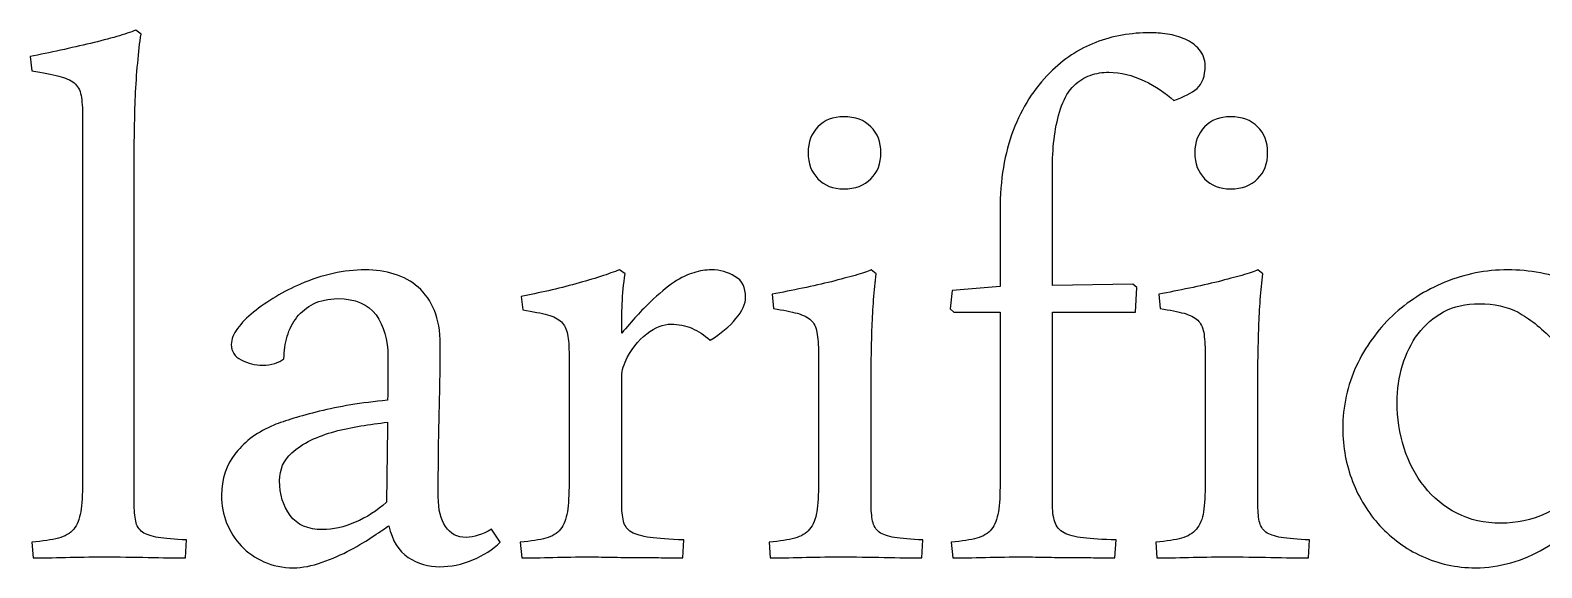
# Model space of a CAD drawing. Extents: x -303 to 288, y -142 to 145.
# Drawn here: x -24.86 to -12.06, y -130.95 to -126.4 of the extents above; entities that cross this region are included whole.
import ezdxf

# ---------------------------------------------------------------- set-up
doc = ezdxf.new("R2010")
doc.units = 0
doc.header["$MEASUREMENT"] = 0
doc.layers.add('LAYER_1', color=7, linetype='CONTINUOUS')

msp = doc.modelspace()

# ---------------------------------------------------------------- linework, layer by layer
at = {"layer": 'LAYER_1', "color": 250}
for points, knots in [([(-23.9202, -126.4351), (-23.9315, -126.5071), (-23.9414, -126.5889), (-23.9485, -126.682), (-23.9485, -126.682), (-23.9569, -126.7738), (-23.964, -126.8669), (-23.9682, -126.9614), (-23.9682, -126.9614), (-23.971, -127.0546), (-23.9739, -127.1421), (-23.9753, -127.2253), (-23.9753, -127.2253), (-23.9767, -127.3086), (-23.9781, -127.3735), (-23.9781, -127.4243), (-23.9781, -127.4243), (-23.9781, -127.4243), (-23.9781, -130.4003), (-23.9781, -130.4003), (-23.9781, -130.4003), (-23.9781, -130.4666), (-23.9739, -130.5188), (-23.9654, -130.5597), (-23.9654, -130.5597), (-23.9569, -130.5993), (-23.9386, -130.6303), (-23.9075, -130.6529), (-23.9075, -130.6529), (-23.8779, -130.674), (-23.8328, -130.6896), (-23.7749, -130.698), (-23.7749, -130.698), (-23.717, -130.7065), (-23.638, -130.7136), (-23.535, -130.7192), (-23.535, -130.7192), (-23.535, -130.7192), (-23.5435, -130.8716), (-23.5435, -130.8716), (-23.5435, -130.8716), (-23.6324, -130.8716), (-23.7368, -130.8702), (-23.8596, -130.8674), (-23.8596, -130.8674), (-23.9823, -130.8645), (-24.1107, -130.8631), (-24.242, -130.8631), (-24.242, -130.8631), (-24.3506, -130.8631), (-24.4565, -130.8645), (-24.5609, -130.8674), (-24.5609, -130.8674), (-24.6653, -130.8702), (-24.757, -130.8716), (-24.8332, -130.8716), (-24.8332, -130.8716), (-24.8332, -130.8716), (-24.8459, -130.739), (-24.8459, -130.739), (-24.8459, -130.739), (-24.7528, -130.7305), (-24.6766, -130.7192), (-24.6201, -130.7037), (-24.6201, -130.7037), (-24.5637, -130.6896), (-24.5214, -130.6642), (-24.4903, -130.6275), (-24.4903, -130.6275), (-24.4607, -130.5922), (-24.4409, -130.5428), (-24.4311, -130.4807), (-24.4311, -130.4807), (-24.4212, -130.4186), (-24.4155, -130.3354), (-24.4155, -130.231), (-24.4155, -130.231), (-24.4155, -130.231), (-24.4155, -127.1421), (-24.4155, -127.1421), (-24.4155, -127.1421), (-24.4155, -127.063), (-24.4198, -126.9995), (-24.4282, -126.9544), (-24.4282, -126.9544), (-24.4367, -126.9092), (-24.4565, -126.874), (-24.4861, -126.8486), (-24.4861, -126.8486), (-24.5171, -126.8246), (-24.5595, -126.8048), (-24.6173, -126.7907), (-24.6173, -126.7907), (-24.6738, -126.778), (-24.75, -126.7625), (-24.8459, -126.7455), (-24.8459, -126.7455), (-24.8459, -126.7455), (-24.8586, -126.6256), (-24.8586, -126.6256), (-24.8586, -126.6256), (-24.7754, -126.6087), (-24.6907, -126.5917), (-24.6018, -126.572), (-24.6018, -126.572), (-24.5143, -126.5522), (-24.4296, -126.5339), (-24.3478, -126.5141), (-24.3478, -126.5141), (-24.266, -126.4944), (-24.1926, -126.476), (-24.1263, -126.4563), (-24.1263, -126.4563), (-24.0599, -126.4365), (-24.0063, -126.4196), (-23.9654, -126.4026), (-23.9654, -126.4026), (-23.9654, -126.4026), (-23.9202, -126.4351), (-23.9202, -126.4351)], [0, 0, 0, 0, 0.0322581, 0.0322581, 0.0322581, 0.0322581, 0.0645161, 0.0645161, 0.0645161, 0.0645161, 0.0967742, 0.0967742, 0.0967742, 0.0967742, 0.1290323, 0.1290323, 0.1290323, 0.1290323, 0.1612903, 0.1612903, 0.1612903, 0.1612903, 0.1935484, 0.1935484, 0.1935484, 0.1935484, 0.2258065, 0.2258065, 0.2258065, 0.2258065, 0.2580645, 0.2580645, 0.2580645, 0.2580645, 0.2903226, 0.2903226, 0.2903226, 0.2903226, 0.3225806, 0.3225806, 0.3225806, 0.3225806, 0.3548387, 0.3548387, 0.3548387, 0.3548387, 0.3870968, 0.3870968, 0.3870968, 0.3870968, 0.4193548, 0.4193548, 0.4193548, 0.4193548, 0.4516129, 0.4516129, 0.4516129, 0.4516129, 0.483871, 0.483871, 0.483871, 0.483871, 0.516129, 0.516129, 0.516129, 0.516129, 0.5483871, 0.5483871, 0.5483871, 0.5483871, 0.5806452, 0.5806452, 0.5806452, 0.5806452, 0.6129032, 0.6129032, 0.6129032, 0.6129032, 0.6451613, 0.6451613, 0.6451613, 0.6451613, 0.6774194, 0.6774194, 0.6774194, 0.6774194, 0.7096774, 0.7096774, 0.7096774, 0.7096774, 0.7419355, 0.7419355, 0.7419355, 0.7419355, 0.7741935, 0.7741935, 0.7741935, 0.7741935, 0.8064516, 0.8064516, 0.8064516, 0.8064516, 0.8387097, 0.8387097, 0.8387097, 0.8387097, 0.8709677, 0.8709677, 0.8709677, 0.8709677, 0.9032258, 0.9032258, 0.9032258, 0.9032258, 0.9354839, 0.9354839, 0.9354839, 0.9354839, 1, 1, 1, 1]), ([(-16.2015, -128.7916), (-16.2015, -128.7916), (-16.2015, -130.4003), (-16.2015, -130.4003), (-16.2015, -130.4003), (-16.2015, -130.4694), (-16.1944, -130.5245), (-16.1817, -130.5654), (-16.1817, -130.5654), (-16.1676, -130.6063), (-16.1408, -130.6374), (-16.1027, -130.6585), (-16.1027, -130.6585), (-16.0646, -130.6797), (-16.0096, -130.6938), (-15.939, -130.7023), (-15.939, -130.7023), (-15.8699, -130.7107), (-15.7767, -130.7164), (-15.661, -130.7192), (-15.661, -130.7192), (-15.661, -130.7192), (-15.6723, -130.8716), (-15.6723, -130.8716), (-15.6723, -130.8716), (-15.7175, -130.8716), (-15.7697, -130.8716), (-15.8303, -130.8702), (-15.8303, -130.8702), (-15.891, -130.8688), (-15.9559, -130.8674), (-16.0237, -130.8674), (-16.0237, -130.8674), (-16.0928, -130.8674), (-16.1648, -130.8674), (-16.2367, -130.866), (-16.2367, -130.866), (-16.3101, -130.8645), (-16.3793, -130.8631), (-16.4456, -130.8631), (-16.4456, -130.8631), (-16.5528, -130.8631), (-16.6615, -130.8645), (-16.7687, -130.8674), (-16.7687, -130.8674), (-16.876, -130.8702), (-16.9677, -130.8716), (-17.0453, -130.8716), (-17.0453, -130.8716), (-17.0453, -130.8716), (-17.058, -130.739), (-17.058, -130.739), (-17.058, -130.739), (-16.9663, -130.7305), (-16.8943, -130.7192), (-16.8407, -130.7037), (-16.8407, -130.7037), (-16.7871, -130.6896), (-16.7461, -130.6642), (-16.7165, -130.6275), (-16.7165, -130.6275), (-16.6883, -130.5922), (-16.6685, -130.5428), (-16.6587, -130.4807), (-16.6587, -130.4807), (-16.6488, -130.4186), (-16.6445, -130.3354), (-16.6445, -130.231), (-16.6445, -130.231), (-16.6445, -130.231), (-16.6445, -128.7916), (-16.6445, -128.7916), (-16.6445, -128.7916), (-16.6445, -128.7916), (-17.0368, -128.7916), (-17.0368, -128.7916), (-17.0368, -128.7916), (-17.0368, -128.7916), (-17.0665, -128.7634), (-17.0665, -128.7634), (-17.0665, -128.7634), (-17.0665, -128.7634), (-17.0495, -128.6068), (-17.0495, -128.6068), (-17.0495, -128.6068), (-17.0495, -128.6068), (-16.6445, -128.5729), (-16.6445, -128.5729), (-16.6445, -128.5729), (-16.6445, -128.5729), (-16.6445, -127.928), (-16.6445, -127.928), (-16.6445, -127.928), (-16.6445, -127.6684), (-16.6064, -127.4426), (-16.5331, -127.2507), (-16.5331, -127.2507), (-16.4583, -127.0574), (-16.3553, -126.8951), (-16.2226, -126.7625), (-16.2226, -126.7625), (-16.1069, -126.6468), (-15.9771, -126.5607), (-15.8346, -126.5057), (-15.8346, -126.5057), (-15.6906, -126.4506), (-15.5368, -126.4238), (-15.3703, -126.4238), (-15.3703, -126.4238), (-15.3294, -126.4238), (-15.2828, -126.428), (-15.2278, -126.4351), (-15.2278, -126.4351), (-15.1742, -126.4436), (-15.1248, -126.4591), (-15.0768, -126.4788), (-15.0768, -126.4788), (-15.0303, -126.5), (-14.9907, -126.5282), (-14.9583, -126.5663), (-14.9583, -126.5663), (-14.9244, -126.603), (-14.9075, -126.6496), (-14.9075, -126.7046), (-14.9075, -126.7046), (-14.9075, -126.7921), (-14.9301, -126.8556), (-14.9766, -126.8951), (-14.9766, -126.8951), (-15.0218, -126.9332), (-15.0867, -126.9671), (-15.1728, -126.9981), (-15.1728, -126.9981), (-15.2419, -126.9346), (-15.3252, -126.8782), (-15.4254, -126.8302), (-15.4254, -126.8302), (-15.5241, -126.7822), (-15.6229, -126.7582), (-15.7231, -126.7582), (-15.7231, -126.7582), (-15.7781, -126.7582), (-15.8303, -126.7667), (-15.8811, -126.7851), (-15.8811, -126.7851), (-15.9319, -126.8034), (-15.9771, -126.8316), (-16.0166, -126.8697), (-16.0166, -126.8697), (-16.0632, -126.9163), (-16.0985, -126.9741), (-16.1239, -127.0433), (-16.1239, -127.0433), (-16.1478, -127.1124), (-16.1662, -127.1872), (-16.1789, -127.2662), (-16.1789, -127.2662), (-16.1916, -127.3467), (-16.1986, -127.4299), (-16.2001, -127.5174), (-16.2001, -127.5174), (-16.2015, -127.6035), (-16.2015, -127.6867), (-16.2015, -127.7672), (-16.2015, -127.7672), (-16.2015, -127.7672), (-16.2015, -128.5645), (-16.2015, -128.5645), (-16.2015, -128.5645), (-16.2015, -128.5645), (-15.5199, -128.5518), (-15.5199, -128.5518), (-15.5199, -128.5518), (-15.5199, -128.5518), (-15.4874, -128.5814), (-15.4874, -128.5814), (-15.4874, -128.5814), (-15.4874, -128.5814), (-15.4987, -128.7916), (-15.4987, -128.7916), (-15.4987, -128.7916), (-15.4987, -128.7916), (-16.2015, -128.7916), (-16.2015, -128.7916)], [0, 0, 0, 0, 0.0212766, 0.0212766, 0.0212766, 0.0212766, 0.0425532, 0.0425532, 0.0425532, 0.0425532, 0.0638298, 0.0638298, 0.0638298, 0.0638298, 0.0851064, 0.0851064, 0.0851064, 0.0851064, 0.106383, 0.106383, 0.106383, 0.106383, 0.1276596, 0.1276596, 0.1276596, 0.1276596, 0.1489362, 0.1489362, 0.1489362, 0.1489362, 0.1702128, 0.1702128, 0.1702128, 0.1702128, 0.1914894, 0.1914894, 0.1914894, 0.1914894, 0.212766, 0.212766, 0.212766, 0.212766, 0.2340426, 0.2340426, 0.2340426, 0.2340426, 0.2553191, 0.2553191, 0.2553191, 0.2553191, 0.2765957, 0.2765957, 0.2765957, 0.2765957, 0.2978723, 0.2978723, 0.2978723, 0.2978723, 0.3191489, 0.3191489, 0.3191489, 0.3191489, 0.3404255, 0.3404255, 0.3404255, 0.3404255, 0.3617021, 0.3617021, 0.3617021, 0.3617021, 0.3829787, 0.3829787, 0.3829787, 0.3829787, 0.4042553, 0.4042553, 0.4042553, 0.4042553, 0.4255319, 0.4255319, 0.4255319, 0.4255319, 0.4468085, 0.4468085, 0.4468085, 0.4468085, 0.4680851, 0.4680851, 0.4680851, 0.4680851, 0.4893617, 0.4893617, 0.4893617, 0.4893617, 0.5106383, 0.5106383, 0.5106383, 0.5106383, 0.5319149, 0.5319149, 0.5319149, 0.5319149, 0.5531915, 0.5531915, 0.5531915, 0.5531915, 0.5744681, 0.5744681, 0.5744681, 0.5744681, 0.5957447, 0.5957447, 0.5957447, 0.5957447, 0.6170213, 0.6170213, 0.6170213, 0.6170213, 0.6382979, 0.6382979, 0.6382979, 0.6382979, 0.6595745, 0.6595745, 0.6595745, 0.6595745, 0.6808511, 0.6808511, 0.6808511, 0.6808511, 0.7021277, 0.7021277, 0.7021277, 0.7021277, 0.7234043, 0.7234043, 0.7234043, 0.7234043, 0.7446809, 0.7446809, 0.7446809, 0.7446809, 0.7659574, 0.7659574, 0.7659574, 0.7659574, 0.787234, 0.787234, 0.787234, 0.787234, 0.8085106, 0.8085106, 0.8085106, 0.8085106, 0.8297872, 0.8297872, 0.8297872, 0.8297872, 0.8510638, 0.8510638, 0.8510638, 0.8510638, 0.8723404, 0.8723404, 0.8723404, 0.8723404, 0.893617, 0.893617, 0.893617, 0.893617, 0.9148936, 0.9148936, 0.9148936, 0.9148936, 0.9361702, 0.9361702, 0.9361702, 0.9361702, 0.9574468, 0.9574468, 0.9574468, 0.9574468, 1, 1, 1, 1]), ([(-18.2701, -127.4398), (-18.2701, -127.3495), (-18.2419, -127.2761), (-18.1869, -127.2197), (-18.1869, -127.2197), (-18.1318, -127.1632), (-18.0585, -127.135), (-17.9682, -127.135), (-17.9682, -127.135), (-17.8708, -127.135), (-17.7946, -127.1632), (-17.7382, -127.2197), (-17.7382, -127.2197), (-17.6817, -127.2761), (-17.6535, -127.3495), (-17.6535, -127.4398), (-17.6535, -127.4398), (-17.6535, -127.5315), (-17.6817, -127.6049), (-17.7382, -127.6613), (-17.7382, -127.6613), (-17.7946, -127.7178), (-17.8708, -127.746), (-17.9682, -127.746), (-17.9682, -127.746), (-18.0585, -127.746), (-18.1318, -127.7178), (-18.1869, -127.6613), (-18.1869, -127.6613), (-18.2419, -127.6049), (-18.2701, -127.5315), (-18.2701, -127.4398)], [0, 0, 0, 0, 0.1111111, 0.1111111, 0.1111111, 0.1111111, 0.2222222, 0.2222222, 0.2222222, 0.2222222, 0.3333333, 0.3333333, 0.3333333, 0.3333333, 0.4444444, 0.4444444, 0.4444444, 0.4444444, 0.5555556, 0.5555556, 0.5555556, 0.5555556, 0.6666667, 0.6666667, 0.6666667, 0.6666667, 0.7777778, 0.7777778, 0.7777778, 0.7777778, 1, 1, 1, 1]), ([(-14.9949, -127.4398), (-14.9949, -127.3495), (-14.9667, -127.2761), (-14.9117, -127.2197), (-14.9117, -127.2197), (-14.8566, -127.1632), (-14.7833, -127.135), (-14.693, -127.135), (-14.693, -127.135), (-14.5956, -127.135), (-14.5194, -127.1632), (-14.463, -127.2197), (-14.463, -127.2197), (-14.4065, -127.2761), (-14.3783, -127.3495), (-14.3783, -127.4398), (-14.3783, -127.4398), (-14.3783, -127.5315), (-14.4065, -127.6049), (-14.463, -127.6613), (-14.463, -127.6613), (-14.5194, -127.7178), (-14.5956, -127.746), (-14.693, -127.746), (-14.693, -127.746), (-14.7833, -127.746), (-14.8566, -127.7178), (-14.9117, -127.6613), (-14.9117, -127.6613), (-14.9667, -127.6049), (-14.9949, -127.5315), (-14.9949, -127.4398)], [0, 0, 0, 0, 0.1111111, 0.1111111, 0.1111111, 0.1111111, 0.2222222, 0.2222222, 0.2222222, 0.2222222, 0.3333333, 0.3333333, 0.3333333, 0.3333333, 0.4444444, 0.4444444, 0.4444444, 0.4444444, 0.5555556, 0.5555556, 0.5555556, 0.5555556, 0.6666667, 0.6666667, 0.6666667, 0.6666667, 0.7777778, 0.7777778, 0.7777778, 0.7777778, 1, 1, 1, 1]), ([(-21.8333, -129.5367), (-21.8304, -129.5169), (-21.829, -129.493), (-21.829, -129.4661), (-21.829, -129.4661), (-21.829, -129.4661), (-21.829, -129.1642), (-21.829, -129.1642), (-21.829, -129.1642), (-21.829, -129.0231), (-21.8629, -128.9073), (-21.9292, -128.8142), (-21.9292, -128.8142), (-21.9969, -128.7225), (-22.1056, -128.6759), (-22.2538, -128.6759), (-22.2538, -128.6759), (-22.3342, -128.6759), (-22.4019, -128.6915), (-22.4584, -128.7197), (-22.4584, -128.7197), (-22.5148, -128.7493), (-22.5628, -128.786), (-22.5995, -128.834), (-22.5995, -128.834), (-22.6362, -128.8805), (-22.6644, -128.9342), (-22.6827, -128.9948), (-22.6827, -128.9948), (-22.6997, -129.0555), (-22.7096, -129.119), (-22.7096, -129.1853), (-22.7096, -129.1853), (-22.7533, -129.2206), (-22.814, -129.239), (-22.8916, -129.239), (-22.8916, -129.239), (-22.9537, -129.239), (-23.0143, -129.2248), (-23.0708, -129.1952), (-23.0708, -129.1952), (-23.1272, -129.167), (-23.1555, -129.1232), (-23.1555, -129.0654), (-23.1555, -129.0654), (-23.1555, -129.0202), (-23.1385, -128.9751), (-23.1032, -128.9285), (-23.1032, -128.9285), (-23.0694, -128.8819), (-23.0242, -128.8354), (-22.9678, -128.7902), (-22.9678, -128.7902), (-22.9113, -128.7451), (-22.8478, -128.7013), (-22.7787, -128.6604), (-22.7787, -128.6604), (-22.711, -128.6181), (-22.6404, -128.5828), (-22.5684, -128.5518), (-22.5684, -128.5518), (-22.3836, -128.4727), (-22.2016, -128.4318), (-22.0223, -128.4318), (-22.0223, -128.4318), (-21.9349, -128.4318), (-21.8516, -128.4445), (-21.7754, -128.4671), (-21.7754, -128.4671), (-21.6978, -128.4911), (-21.6301, -128.5278), (-21.5722, -128.5786), (-21.5722, -128.5786), (-21.5143, -128.6308), (-21.4692, -128.6957), (-21.4353, -128.7761), (-21.4353, -128.7761), (-21.4029, -128.8551), (-21.3859, -128.9511), (-21.3859, -129.0612), (-21.3859, -129.0612), (-21.3859, -129.2263), (-21.3888, -129.4168), (-21.3944, -129.6341), (-21.3944, -129.6341), (-21.4, -129.85), (-21.4029, -130.0899), (-21.4029, -130.3551), (-21.4029, -130.3551), (-21.4029, -130.4624), (-21.3817, -130.547), (-21.3408, -130.6063), (-21.3408, -130.6063), (-21.2999, -130.667), (-21.242, -130.698), (-21.1672, -130.698), (-21.1672, -130.698), (-21.1009, -130.698), (-21.0289, -130.674), (-20.9527, -130.6275), (-20.9527, -130.6275), (-20.9527, -130.6275), (-20.8779, -130.739), (-20.8779, -130.739), (-20.8779, -130.739), (-20.9414, -130.7996), (-21.0191, -130.849), (-21.1108, -130.8885), (-21.1108, -130.8885), (-21.2039, -130.9266), (-21.297, -130.9464), (-21.3902, -130.9464), (-21.3902, -130.9464), (-21.4861, -130.9464), (-21.575, -130.9196), (-21.6569, -130.8674), (-21.6569, -130.8674), (-21.7387, -130.8152), (-21.7923, -130.7248), (-21.8206, -130.5993), (-21.8206, -130.5993), (-21.8474, -130.6176), (-21.8911, -130.6472), (-21.949, -130.6853), (-21.949, -130.6853), (-22.0068, -130.7234), (-22.0717, -130.7629), (-22.1465, -130.8039), (-22.1465, -130.8039), (-22.2213, -130.8434), (-22.3017, -130.8787), (-22.3864, -130.9083), (-22.3864, -130.9083), (-22.4725, -130.9393), (-22.5529, -130.9549), (-22.6305, -130.9549), (-22.6305, -130.9549), (-22.7208, -130.9549), (-22.8041, -130.9379), (-22.8789, -130.9041), (-22.8789, -130.9041), (-22.9537, -130.8716), (-23.0172, -130.8264), (-23.0708, -130.77), (-23.0708, -130.77), (-23.1244, -130.7136), (-23.1653, -130.6486), (-23.195, -130.5767), (-23.195, -130.5767), (-23.2232, -130.5033), (-23.2387, -130.4257), (-23.2387, -130.3424), (-23.2387, -130.3424), (-23.2387, -130.2013), (-23.1978, -130.0814), (-23.1159, -129.9812), (-23.1159, -129.9812), (-23.0355, -129.8796), (-22.9283, -129.802), (-22.7956, -129.747), (-22.7956, -129.747), (-22.6997, -129.7089), (-22.5713, -129.6693), (-22.409, -129.6298), (-22.409, -129.6298), (-22.2481, -129.5889), (-22.0562, -129.5579), (-21.8333, -129.5367)], [0, 0, 0, 0, 0.0232558, 0.0232558, 0.0232558, 0.0232558, 0.0465116, 0.0465116, 0.0465116, 0.0465116, 0.0697674, 0.0697674, 0.0697674, 0.0697674, 0.0930233, 0.0930233, 0.0930233, 0.0930233, 0.1162791, 0.1162791, 0.1162791, 0.1162791, 0.1395349, 0.1395349, 0.1395349, 0.1395349, 0.1627907, 0.1627907, 0.1627907, 0.1627907, 0.1860465, 0.1860465, 0.1860465, 0.1860465, 0.2093023, 0.2093023, 0.2093023, 0.2093023, 0.2325581, 0.2325581, 0.2325581, 0.2325581, 0.255814, 0.255814, 0.255814, 0.255814, 0.2790698, 0.2790698, 0.2790698, 0.2790698, 0.3023256, 0.3023256, 0.3023256, 0.3023256, 0.3255814, 0.3255814, 0.3255814, 0.3255814, 0.3488372, 0.3488372, 0.3488372, 0.3488372, 0.372093, 0.372093, 0.372093, 0.372093, 0.3953488, 0.3953488, 0.3953488, 0.3953488, 0.4186047, 0.4186047, 0.4186047, 0.4186047, 0.4418605, 0.4418605, 0.4418605, 0.4418605, 0.4651163, 0.4651163, 0.4651163, 0.4651163, 0.4883721, 0.4883721, 0.4883721, 0.4883721, 0.5116279, 0.5116279, 0.5116279, 0.5116279, 0.5348837, 0.5348837, 0.5348837, 0.5348837, 0.5581395, 0.5581395, 0.5581395, 0.5581395, 0.5813953, 0.5813953, 0.5813953, 0.5813953, 0.6046512, 0.6046512, 0.6046512, 0.6046512, 0.627907, 0.627907, 0.627907, 0.627907, 0.6511628, 0.6511628, 0.6511628, 0.6511628, 0.6744186, 0.6744186, 0.6744186, 0.6744186, 0.6976744, 0.6976744, 0.6976744, 0.6976744, 0.7209302, 0.7209302, 0.7209302, 0.7209302, 0.744186, 0.744186, 0.744186, 0.744186, 0.7674419, 0.7674419, 0.7674419, 0.7674419, 0.7906977, 0.7906977, 0.7906977, 0.7906977, 0.8139535, 0.8139535, 0.8139535, 0.8139535, 0.8372093, 0.8372093, 0.8372093, 0.8372093, 0.8604651, 0.8604651, 0.8604651, 0.8604651, 0.8837209, 0.8837209, 0.8837209, 0.8837209, 0.9069767, 0.9069767, 0.9069767, 0.9069767, 0.9302326, 0.9302326, 0.9302326, 0.9302326, 0.9534884, 0.9534884, 0.9534884, 0.9534884, 1, 1, 1, 1]), ([(-19.3313, -130.8716), (-19.3765, -130.8716), (-19.4287, -130.8716), (-19.4908, -130.8702), (-19.4908, -130.8702), (-19.5529, -130.8688), (-19.6206, -130.8674), (-19.6912, -130.8674), (-19.6912, -130.8674), (-19.7631, -130.8674), (-19.8365, -130.8674), (-19.9113, -130.866), (-19.9113, -130.866), (-19.9847, -130.8645), (-20.0552, -130.8631), (-20.1216, -130.8631), (-20.1216, -130.8631), (-20.2288, -130.8631), (-20.3318, -130.8645), (-20.432, -130.8674), (-20.432, -130.8674), (-20.5308, -130.8702), (-20.6197, -130.8716), (-20.6959, -130.8716), (-20.6959, -130.8716), (-20.6959, -130.8716), (-20.7086, -130.739), (-20.7086, -130.739), (-20.7086, -130.739), (-20.6183, -130.7305), (-20.5449, -130.7192), (-20.4913, -130.7037), (-20.4913, -130.7037), (-20.4376, -130.6896), (-20.3967, -130.6642), (-20.3671, -130.6275), (-20.3671, -130.6275), (-20.3389, -130.5922), (-20.3191, -130.5428), (-20.3092, -130.4807), (-20.3092, -130.4807), (-20.3008, -130.4186), (-20.2951, -130.3354), (-20.2951, -130.231), (-20.2951, -130.231), (-20.2951, -130.231), (-20.2951, -129.1599), (-20.2951, -129.1599), (-20.2951, -129.1599), (-20.2951, -129.0823), (-20.2993, -129.0216), (-20.3078, -128.9779), (-20.3078, -128.9779), (-20.3163, -128.9342), (-20.3332, -128.8989), (-20.36, -128.8721), (-20.36, -128.8721), (-20.3854, -128.8467), (-20.4249, -128.8269), (-20.4771, -128.8128), (-20.4771, -128.8128), (-20.5294, -128.7987), (-20.5999, -128.7846), (-20.6874, -128.7719), (-20.6874, -128.7719), (-20.6874, -128.7719), (-20.7001, -128.6562), (-20.7001, -128.6562), (-20.7001, -128.6562), (-20.6253, -128.6421), (-20.5491, -128.6265), (-20.4687, -128.6082), (-20.4687, -128.6082), (-20.3897, -128.5899), (-20.312, -128.5715), (-20.2373, -128.5503), (-20.2373, -128.5503), (-20.1625, -128.5292), (-20.0933, -128.5094), (-20.0284, -128.4883), (-20.0284, -128.4883), (-19.9635, -128.4671), (-19.9113, -128.4487), (-19.869, -128.4318), (-19.869, -128.4318), (-19.869, -128.4318), (-19.8196, -128.4657), (-19.8196, -128.4657), (-19.8196, -128.4657), (-19.8337, -128.5503), (-19.8422, -128.6364), (-19.845, -128.7197), (-19.845, -128.7197), (-19.8478, -128.8043), (-19.8492, -128.8876), (-19.8492, -128.9694), (-19.8492, -128.9694), (-19.7603, -128.8622), (-19.6799, -128.7733), (-19.6065, -128.7027), (-19.6065, -128.7027), (-19.5345, -128.6336), (-19.4668, -128.5786), (-19.4061, -128.5376), (-19.4061, -128.5376), (-19.3454, -128.4981), (-19.2904, -128.4699), (-19.2396, -128.4558), (-19.2396, -128.4558), (-19.1874, -128.4403), (-19.138, -128.4318), (-19.0886, -128.4318), (-19.0886, -128.4318), (-19.0167, -128.4318), (-18.9503, -128.4502), (-18.8897, -128.4868), (-18.8897, -128.4868), (-18.829, -128.5221), (-18.7993, -128.5814), (-18.7993, -128.6646), (-18.7993, -128.6646), (-18.7993, -128.7197), (-18.8262, -128.7803), (-18.8812, -128.8453), (-18.8812, -128.8453), (-18.9362, -128.9116), (-19.0096, -128.9723), (-19.0999, -129.0273), (-19.0999, -129.0273), (-19.1507, -128.9835), (-19.2015, -128.9497), (-19.2551, -128.9271), (-19.2551, -128.9271), (-19.3088, -128.9031), (-19.368, -128.8918), (-19.4315, -128.8918), (-19.4315, -128.8918), (-19.495, -128.8918), (-19.5642, -128.9186), (-19.6375, -128.9737), (-19.6375, -128.9737), (-19.7123, -129.0287), (-19.773, -129.1091), (-19.8196, -129.2136), (-19.8196, -129.2136), (-19.8337, -129.2446), (-19.8422, -129.2714), (-19.845, -129.294), (-19.845, -129.294), (-19.8478, -129.318), (-19.8492, -129.349), (-19.8492, -129.3871), (-19.8492, -129.3871), (-19.8492, -129.3871), (-19.8492, -130.4003), (-19.8492, -130.4003), (-19.8492, -130.4003), (-19.8492, -130.4666), (-19.8436, -130.5188), (-19.8337, -130.5597), (-19.8337, -130.5597), (-19.8252, -130.5993), (-19.8026, -130.6303), (-19.766, -130.6529), (-19.766, -130.6529), (-19.7307, -130.674), (-19.6785, -130.6896), (-19.6093, -130.698), (-19.6093, -130.698), (-19.5402, -130.7065), (-19.4456, -130.7136), (-19.3243, -130.7192), (-19.3243, -130.7192), (-19.3243, -130.7192), (-19.3313, -130.8716), (-19.3313, -130.8716)], [0, 0, 0, 0, 0.0222222, 0.0222222, 0.0222222, 0.0222222, 0.0444444, 0.0444444, 0.0444444, 0.0444444, 0.0666667, 0.0666667, 0.0666667, 0.0666667, 0.0888889, 0.0888889, 0.0888889, 0.0888889, 0.1111111, 0.1111111, 0.1111111, 0.1111111, 0.1333333, 0.1333333, 0.1333333, 0.1333333, 0.1555556, 0.1555556, 0.1555556, 0.1555556, 0.1777778, 0.1777778, 0.1777778, 0.1777778, 0.2, 0.2, 0.2, 0.2, 0.2222222, 0.2222222, 0.2222222, 0.2222222, 0.2444444, 0.2444444, 0.2444444, 0.2444444, 0.2666667, 0.2666667, 0.2666667, 0.2666667, 0.2888889, 0.2888889, 0.2888889, 0.2888889, 0.3111111, 0.3111111, 0.3111111, 0.3111111, 0.3333333, 0.3333333, 0.3333333, 0.3333333, 0.3555556, 0.3555556, 0.3555556, 0.3555556, 0.3777778, 0.3777778, 0.3777778, 0.3777778, 0.4, 0.4, 0.4, 0.4, 0.4222222, 0.4222222, 0.4222222, 0.4222222, 0.4444444, 0.4444444, 0.4444444, 0.4444444, 0.4666667, 0.4666667, 0.4666667, 0.4666667, 0.4888889, 0.4888889, 0.4888889, 0.4888889, 0.5111111, 0.5111111, 0.5111111, 0.5111111, 0.5333333, 0.5333333, 0.5333333, 0.5333333, 0.5555556, 0.5555556, 0.5555556, 0.5555556, 0.5777778, 0.5777778, 0.5777778, 0.5777778, 0.6, 0.6, 0.6, 0.6, 0.6222222, 0.6222222, 0.6222222, 0.6222222, 0.6444444, 0.6444444, 0.6444444, 0.6444444, 0.6666667, 0.6666667, 0.6666667, 0.6666667, 0.6888889, 0.6888889, 0.6888889, 0.6888889, 0.7111111, 0.7111111, 0.7111111, 0.7111111, 0.7333333, 0.7333333, 0.7333333, 0.7333333, 0.7555556, 0.7555556, 0.7555556, 0.7555556, 0.7777778, 0.7777778, 0.7777778, 0.7777778, 0.8, 0.8, 0.8, 0.8, 0.8222222, 0.8222222, 0.8222222, 0.8222222, 0.8444444, 0.8444444, 0.8444444, 0.8444444, 0.8666667, 0.8666667, 0.8666667, 0.8666667, 0.8888889, 0.8888889, 0.8888889, 0.8888889, 0.9111111, 0.9111111, 0.9111111, 0.9111111, 0.9333333, 0.9333333, 0.9333333, 0.9333333, 0.9555556, 0.9555556, 0.9555556, 0.9555556, 1, 1, 1, 1]), ([(-17.3064, -130.8716), (-17.3938, -130.8716), (-17.5011, -130.8702), (-17.6253, -130.8674), (-17.6253, -130.8674), (-17.748, -130.8645), (-17.8764, -130.8631), (-18.0091, -130.8631), (-18.0091, -130.8631), (-18.1163, -130.8631), (-18.2207, -130.8645), (-18.3238, -130.8674), (-18.3238, -130.8674), (-18.4254, -130.8702), (-18.5143, -130.8716), (-18.5919, -130.8716), (-18.5919, -130.8716), (-18.5919, -130.8716), (-18.6003, -130.739), (-18.6003, -130.739), (-18.6003, -130.739), (-18.5086, -130.7305), (-18.4366, -130.7192), (-18.383, -130.7037), (-18.383, -130.7037), (-18.3294, -130.6896), (-18.2871, -130.6642), (-18.2574, -130.6275), (-18.2574, -130.6275), (-18.2264, -130.5922), (-18.2066, -130.5428), (-18.1968, -130.4807), (-18.1968, -130.4807), (-18.1869, -130.4186), (-18.1826, -130.3354), (-18.1826, -130.231), (-18.1826, -130.231), (-18.1826, -130.231), (-18.1826, -129.143), (-18.1826, -129.143), (-18.1826, -129.143), (-18.1826, -129.0668), (-18.1869, -129.0061), (-18.1953, -128.961), (-18.1953, -128.961), (-18.2038, -128.9172), (-18.2207, -128.8834), (-18.2461, -128.858), (-18.2461, -128.858), (-18.273, -128.834), (-18.3111, -128.8142), (-18.3619, -128.8001), (-18.3619, -128.8001), (-18.4141, -128.786), (-18.4804, -128.7733), (-18.5636, -128.7592), (-18.5636, -128.7592), (-18.5636, -128.7592), (-18.5749, -128.6392), (-18.5749, -128.6392), (-18.5749, -128.6392), (-18.4903, -128.6223), (-18.4042, -128.6054), (-18.3167, -128.587), (-18.3167, -128.587), (-18.2306, -128.5701), (-18.1488, -128.5503), (-18.0726, -128.532), (-18.0726, -128.532), (-17.9978, -128.5122), (-17.9301, -128.4939), (-17.8708, -128.4784), (-17.8708, -128.4784), (-17.8115, -128.4614), (-17.7664, -128.4459), (-17.7367, -128.4318), (-17.7367, -128.4318), (-17.7367, -128.4318), (-17.6944, -128.4657), (-17.6944, -128.4657), (-17.6944, -128.4657), (-17.7029, -128.5348), (-17.7099, -128.6068), (-17.7156, -128.6844), (-17.7156, -128.6844), (-17.7212, -128.762), (-17.7255, -128.8382), (-17.7283, -128.9144), (-17.7283, -128.9144), (-17.7311, -128.9906), (-17.7325, -129.0612), (-17.7339, -129.1289), (-17.7339, -129.1289), (-17.7353, -129.1966), (-17.7367, -129.2545), (-17.7367, -129.3053), (-17.7367, -129.3053), (-17.7367, -129.3053), (-17.7367, -130.4003), (-17.7367, -130.4003), (-17.7367, -130.4003), (-17.7367, -130.4666), (-17.7325, -130.5188), (-17.724, -130.5597), (-17.724, -130.5597), (-17.7156, -130.5993), (-17.6972, -130.6303), (-17.6676, -130.6529), (-17.6676, -130.6529), (-17.6394, -130.674), (-17.5956, -130.6896), (-17.5378, -130.698), (-17.5378, -130.698), (-17.4799, -130.7065), (-17.3995, -130.7136), (-17.2979, -130.7192), (-17.2979, -130.7192), (-17.2979, -130.7192), (-17.3064, -130.8716), (-17.3064, -130.8716)], [0, 0, 0, 0, 0.0322581, 0.0322581, 0.0322581, 0.0322581, 0.0645161, 0.0645161, 0.0645161, 0.0645161, 0.0967742, 0.0967742, 0.0967742, 0.0967742, 0.1290323, 0.1290323, 0.1290323, 0.1290323, 0.1612903, 0.1612903, 0.1612903, 0.1612903, 0.1935484, 0.1935484, 0.1935484, 0.1935484, 0.2258065, 0.2258065, 0.2258065, 0.2258065, 0.2580645, 0.2580645, 0.2580645, 0.2580645, 0.2903226, 0.2903226, 0.2903226, 0.2903226, 0.3225806, 0.3225806, 0.3225806, 0.3225806, 0.3548387, 0.3548387, 0.3548387, 0.3548387, 0.3870968, 0.3870968, 0.3870968, 0.3870968, 0.4193548, 0.4193548, 0.4193548, 0.4193548, 0.4516129, 0.4516129, 0.4516129, 0.4516129, 0.483871, 0.483871, 0.483871, 0.483871, 0.516129, 0.516129, 0.516129, 0.516129, 0.5483871, 0.5483871, 0.5483871, 0.5483871, 0.5806452, 0.5806452, 0.5806452, 0.5806452, 0.6129032, 0.6129032, 0.6129032, 0.6129032, 0.6451613, 0.6451613, 0.6451613, 0.6451613, 0.6774194, 0.6774194, 0.6774194, 0.6774194, 0.7096774, 0.7096774, 0.7096774, 0.7096774, 0.7419355, 0.7419355, 0.7419355, 0.7419355, 0.7741935, 0.7741935, 0.7741935, 0.7741935, 0.8064516, 0.8064516, 0.8064516, 0.8064516, 0.8387097, 0.8387097, 0.8387097, 0.8387097, 0.8709677, 0.8709677, 0.8709677, 0.8709677, 0.9032258, 0.9032258, 0.9032258, 0.9032258, 0.9354839, 0.9354839, 0.9354839, 0.9354839, 1, 1, 1, 1]), ([(-14.0312, -130.8716), (-14.1186, -130.8716), (-14.2259, -130.8702), (-14.3501, -130.8674), (-14.3501, -130.8674), (-14.4728, -130.8645), (-14.6012, -130.8631), (-14.7339, -130.8631), (-14.7339, -130.8631), (-14.8411, -130.8631), (-14.9455, -130.8645), (-15.0486, -130.8674), (-15.0486, -130.8674), (-15.1502, -130.8702), (-15.2391, -130.8716), (-15.3167, -130.8716), (-15.3167, -130.8716), (-15.3167, -130.8716), (-15.3251, -130.739), (-15.3251, -130.739), (-15.3251, -130.739), (-15.2334, -130.7305), (-15.1614, -130.7192), (-15.1078, -130.7037), (-15.1078, -130.7037), (-15.0542, -130.6896), (-15.0119, -130.6642), (-14.9822, -130.6275), (-14.9822, -130.6275), (-14.9512, -130.5922), (-14.9314, -130.5428), (-14.9216, -130.4807), (-14.9216, -130.4807), (-14.9117, -130.4186), (-14.9074, -130.3354), (-14.9074, -130.231), (-14.9074, -130.231), (-14.9074, -130.231), (-14.9074, -129.143), (-14.9074, -129.143), (-14.9074, -129.143), (-14.9074, -129.0668), (-14.9117, -129.0061), (-14.9201, -128.961), (-14.9201, -128.961), (-14.9286, -128.9172), (-14.9455, -128.8834), (-14.9709, -128.858), (-14.9709, -128.858), (-14.9978, -128.834), (-15.0359, -128.8142), (-15.0867, -128.8001), (-15.0867, -128.8001), (-15.1389, -128.786), (-15.2052, -128.7733), (-15.2884, -128.7592), (-15.2884, -128.7592), (-15.2884, -128.7592), (-15.2997, -128.6392), (-15.2997, -128.6392), (-15.2997, -128.6392), (-15.2151, -128.6223), (-15.129, -128.6054), (-15.0415, -128.587), (-15.0415, -128.587), (-14.9554, -128.5701), (-14.8736, -128.5503), (-14.7974, -128.532), (-14.7974, -128.532), (-14.7226, -128.5122), (-14.6549, -128.4939), (-14.5956, -128.4784), (-14.5956, -128.4784), (-14.5363, -128.4614), (-14.4912, -128.4459), (-14.4615, -128.4318), (-14.4615, -128.4318), (-14.4615, -128.4318), (-14.4192, -128.4657), (-14.4192, -128.4657), (-14.4192, -128.4657), (-14.4277, -128.5348), (-14.4347, -128.6068), (-14.4404, -128.6844), (-14.4404, -128.6844), (-14.446, -128.762), (-14.4503, -128.8382), (-14.4531, -128.9144), (-14.4531, -128.9144), (-14.4559, -128.9906), (-14.4573, -129.0612), (-14.4587, -129.1289), (-14.4587, -129.1289), (-14.4601, -129.1966), (-14.4615, -129.2545), (-14.4615, -129.3053), (-14.4615, -129.3053), (-14.4615, -129.3053), (-14.4615, -130.4003), (-14.4615, -130.4003), (-14.4615, -130.4003), (-14.4615, -130.4666), (-14.4573, -130.5188), (-14.4488, -130.5597), (-14.4488, -130.5597), (-14.4404, -130.5993), (-14.422, -130.6303), (-14.3924, -130.6529), (-14.3924, -130.6529), (-14.3642, -130.674), (-14.3204, -130.6896), (-14.2626, -130.698), (-14.2626, -130.698), (-14.2047, -130.7065), (-14.1243, -130.7136), (-14.0227, -130.7192), (-14.0227, -130.7192), (-14.0227, -130.7192), (-14.0312, -130.8716), (-14.0312, -130.8716)], [0, 0, 0, 0, 0.0322581, 0.0322581, 0.0322581, 0.0322581, 0.0645161, 0.0645161, 0.0645161, 0.0645161, 0.0967742, 0.0967742, 0.0967742, 0.0967742, 0.1290323, 0.1290323, 0.1290323, 0.1290323, 0.1612903, 0.1612903, 0.1612903, 0.1612903, 0.1935484, 0.1935484, 0.1935484, 0.1935484, 0.2258065, 0.2258065, 0.2258065, 0.2258065, 0.2580645, 0.2580645, 0.2580645, 0.2580645, 0.2903226, 0.2903226, 0.2903226, 0.2903226, 0.3225806, 0.3225806, 0.3225806, 0.3225806, 0.3548387, 0.3548387, 0.3548387, 0.3548387, 0.3870968, 0.3870968, 0.3870968, 0.3870968, 0.4193548, 0.4193548, 0.4193548, 0.4193548, 0.4516129, 0.4516129, 0.4516129, 0.4516129, 0.483871, 0.483871, 0.483871, 0.483871, 0.516129, 0.516129, 0.516129, 0.516129, 0.5483871, 0.5483871, 0.5483871, 0.5483871, 0.5806452, 0.5806452, 0.5806452, 0.5806452, 0.6129032, 0.6129032, 0.6129032, 0.6129032, 0.6451613, 0.6451613, 0.6451613, 0.6451613, 0.6774194, 0.6774194, 0.6774194, 0.6774194, 0.7096774, 0.7096774, 0.7096774, 0.7096774, 0.7419355, 0.7419355, 0.7419355, 0.7419355, 0.7741935, 0.7741935, 0.7741935, 0.7741935, 0.8064516, 0.8064516, 0.8064516, 0.8064516, 0.8387097, 0.8387097, 0.8387097, 0.8387097, 0.8709677, 0.8709677, 0.8709677, 0.8709677, 0.9032258, 0.9032258, 0.9032258, 0.9032258, 0.9354839, 0.9354839, 0.9354839, 0.9354839, 1, 1, 1, 1]), ([(-11.6083, -130.3467), (-11.6549, -130.4426), (-11.7155, -130.5287), (-11.7903, -130.6035), (-11.7903, -130.6035), (-11.8637, -130.6769), (-11.947, -130.7404), (-12.0359, -130.7926), (-12.0359, -130.7926), (-12.1248, -130.8448), (-12.2193, -130.8857), (-12.3195, -130.9125), (-12.3195, -130.9125), (-12.4183, -130.9407), (-12.517, -130.9549), (-12.6172, -130.9549), (-12.6172, -130.9549), (-12.7823, -130.9549), (-12.9333, -130.9224), (-13.0716, -130.8575), (-13.0716, -130.8575), (-13.2099, -130.7926), (-13.3284, -130.7065), (-13.4272, -130.5993), (-13.4272, -130.5993), (-13.526, -130.4906), (-13.6036, -130.3664), (-13.6586, -130.2239), (-13.6586, -130.2239), (-13.7137, -130.0828), (-13.7419, -129.9332), (-13.7419, -129.7766), (-13.7419, -129.7766), (-13.7419, -129.5861), (-13.7038, -129.4097), (-13.6276, -129.2474), (-13.6276, -129.2474), (-13.5514, -129.0837), (-13.4498, -128.9426), (-13.3214, -128.8213), (-13.3214, -128.8213), (-13.193, -128.6999), (-13.0448, -128.6054), (-12.8769, -128.5362), (-12.8769, -128.5362), (-12.709, -128.4671), (-12.5312, -128.4318), (-12.3435, -128.4318), (-12.3435, -128.4318), (-12.2532, -128.4318), (-12.1614, -128.4403), (-12.0683, -128.4572), (-12.0683, -128.4572), (-11.9766, -128.4741), (-11.8863, -128.5052), (-11.7988, -128.5518), (-11.7988, -128.5518), (-11.7593, -128.5715), (-11.7325, -128.5969), (-11.717, -128.6294), (-11.717, -128.6294), (-11.7028, -128.6604), (-11.6944, -128.6915), (-11.6944, -128.7225), (-11.6944, -128.7225), (-11.6944, -128.7719), (-11.7141, -128.8227), (-11.7522, -128.8763), (-11.7522, -128.8763), (-11.7917, -128.9313), (-11.8552, -128.9793), (-11.9427, -129.0231), (-11.9427, -129.0231), (-11.9427, -129.0231), (-11.9639, -129.0231), (-11.9639, -129.0231), (-11.9639, -129.0231), (-12.0655, -128.9186), (-12.1629, -128.8424), (-12.2574, -128.7916), (-12.2574, -128.7916), (-12.3505, -128.7423), (-12.4592, -128.7183), (-12.5834, -128.7183), (-12.5834, -128.7183), (-12.6991, -128.7183), (-12.8007, -128.7408), (-12.8882, -128.7874), (-12.8882, -128.7874), (-12.9742, -128.8354), (-13.0462, -128.8975), (-13.1041, -128.9737), (-13.1041, -128.9737), (-13.1619, -129.0513), (-13.2071, -129.1402), (-13.2367, -129.2404), (-13.2367, -129.2404), (-13.2677, -129.342), (-13.2819, -129.445), (-13.2819, -129.5522), (-13.2819, -129.5522), (-13.2819, -129.6877), (-13.2621, -129.8175), (-13.2226, -129.9417), (-13.2226, -129.9417), (-13.1831, -130.0659), (-13.1252, -130.1745), (-13.0504, -130.2676), (-13.0504, -130.2676), (-12.9771, -130.3622), (-12.8853, -130.437), (-12.7753, -130.4934), (-12.7753, -130.4934), (-12.6666, -130.5499), (-12.5424, -130.5781), (-12.4013, -130.5781), (-12.4013, -130.5781), (-12.2701, -130.5781), (-12.1431, -130.5499), (-12.0217, -130.4948), (-12.0217, -130.4948), (-11.9004, -130.4398), (-11.8016, -130.3551), (-11.7282, -130.2394), (-11.7282, -130.2394), (-11.7282, -130.2394), (-11.6083, -130.3467), (-11.6083, -130.3467)], [0, 0, 0, 0, 0.030303, 0.030303, 0.030303, 0.030303, 0.0606061, 0.0606061, 0.0606061, 0.0606061, 0.0909091, 0.0909091, 0.0909091, 0.0909091, 0.1212121, 0.1212121, 0.1212121, 0.1212121, 0.1515152, 0.1515152, 0.1515152, 0.1515152, 0.1818182, 0.1818182, 0.1818182, 0.1818182, 0.2121212, 0.2121212, 0.2121212, 0.2121212, 0.2424242, 0.2424242, 0.2424242, 0.2424242, 0.2727273, 0.2727273, 0.2727273, 0.2727273, 0.3030303, 0.3030303, 0.3030303, 0.3030303, 0.3333333, 0.3333333, 0.3333333, 0.3333333, 0.3636364, 0.3636364, 0.3636364, 0.3636364, 0.3939394, 0.3939394, 0.3939394, 0.3939394, 0.4242424, 0.4242424, 0.4242424, 0.4242424, 0.4545455, 0.4545455, 0.4545455, 0.4545455, 0.4848485, 0.4848485, 0.4848485, 0.4848485, 0.5151515, 0.5151515, 0.5151515, 0.5151515, 0.5454545, 0.5454545, 0.5454545, 0.5454545, 0.5757576, 0.5757576, 0.5757576, 0.5757576, 0.6060606, 0.6060606, 0.6060606, 0.6060606, 0.6363636, 0.6363636, 0.6363636, 0.6363636, 0.6666667, 0.6666667, 0.6666667, 0.6666667, 0.6969697, 0.6969697, 0.6969697, 0.6969697, 0.7272727, 0.7272727, 0.7272727, 0.7272727, 0.7575758, 0.7575758, 0.7575758, 0.7575758, 0.7878788, 0.7878788, 0.7878788, 0.7878788, 0.8181818, 0.8181818, 0.8181818, 0.8181818, 0.8484848, 0.8484848, 0.8484848, 0.8484848, 0.8787879, 0.8787879, 0.8787879, 0.8787879, 0.9090909, 0.9090909, 0.9090909, 0.9090909, 0.9393939, 0.9393939, 0.9393939, 0.9393939, 1, 1, 1, 1]), ([(-21.8403, -130.4003), (-21.8403, -130.2846), (-21.8389, -130.1717), (-21.8361, -130.0616), (-21.8361, -130.0616), (-21.8347, -129.9516), (-21.8333, -129.8387), (-21.8333, -129.723), (-21.8333, -129.723), (-21.9066, -129.73), (-21.9828, -129.7413), (-22.0576, -129.754), (-22.0576, -129.754), (-22.1338, -129.7653), (-22.2072, -129.7822), (-22.2792, -129.8006), (-22.2792, -129.8006), (-22.3511, -129.8203), (-22.4189, -129.8443), (-22.4824, -129.8754), (-22.4824, -129.8754), (-22.5445, -129.905), (-22.5995, -129.9417), (-22.6432, -129.9826), (-22.6432, -129.9826), (-22.7124, -130.0433), (-22.7462, -130.1223), (-22.7462, -130.2183), (-22.7462, -130.2183), (-22.7462, -130.334), (-22.7166, -130.4313), (-22.6573, -130.5118), (-22.6573, -130.5118), (-22.5981, -130.5922), (-22.5064, -130.6317), (-22.3822, -130.6317), (-22.3822, -130.6317), (-22.2947, -130.6317), (-22.2016, -130.6105), (-22.1056, -130.5696), (-22.1056, -130.5696), (-22.0096, -130.5287), (-21.9207, -130.4723), (-21.8403, -130.4003)], [0, 0, 0, 0, 0.0833333, 0.0833333, 0.0833333, 0.0833333, 0.1666667, 0.1666667, 0.1666667, 0.1666667, 0.25, 0.25, 0.25, 0.25, 0.3333333, 0.3333333, 0.3333333, 0.3333333, 0.4166667, 0.4166667, 0.4166667, 0.4166667, 0.5, 0.5, 0.5, 0.5, 0.5833333, 0.5833333, 0.5833333, 0.5833333, 0.6666667, 0.6666667, 0.6666667, 0.6666667, 0.75, 0.75, 0.75, 0.75, 0.8333333, 0.8333333, 0.8333333, 0.8333333, 1, 1, 1, 1])]:
    msp.add_open_spline(points, degree=3, knots=knots, dxfattribs=at)

doc.saveas('drawing.dxf')
